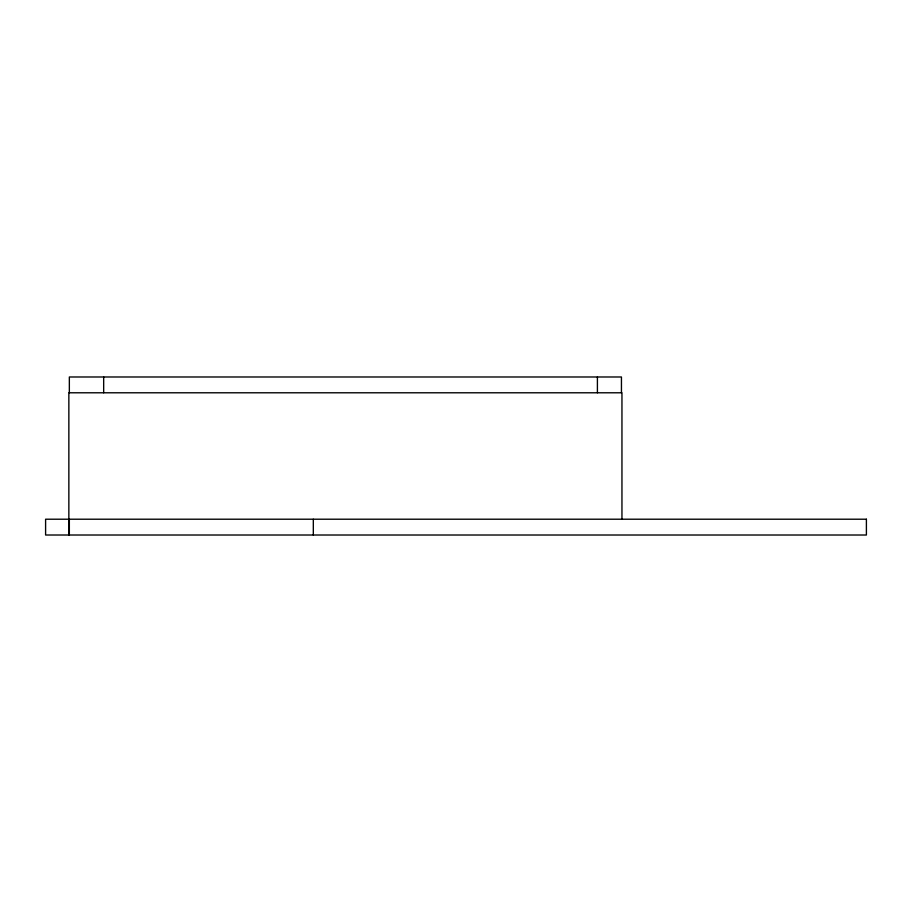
<?xml version="1.0" encoding="UTF-8"?>
<svg xmlns="http://www.w3.org/2000/svg" width="912" height="912" viewBox="0 0 912 912"><rect width="100%" height="100%" fill="white"/><g stroke="black" fill="none" stroke-linecap="round" stroke-linejoin="round"><path stroke-width="1.37" d="M621.95 519.213L621.95 392.787L68.856 392.787L68.856 535.013M621.448 392.787L621.448 376.987L69.346 376.987L69.346 392.787M597.406 376.987L597.406 392.787M313.318 519.213L313.318 535.013M103.672 376.987L103.672 392.787M69.346 519.213L69.346 535.013M866.4 519.213L45.6 519.213L45.6 535.013L866.4 535.013L866.4 519.213"/></g></svg>
